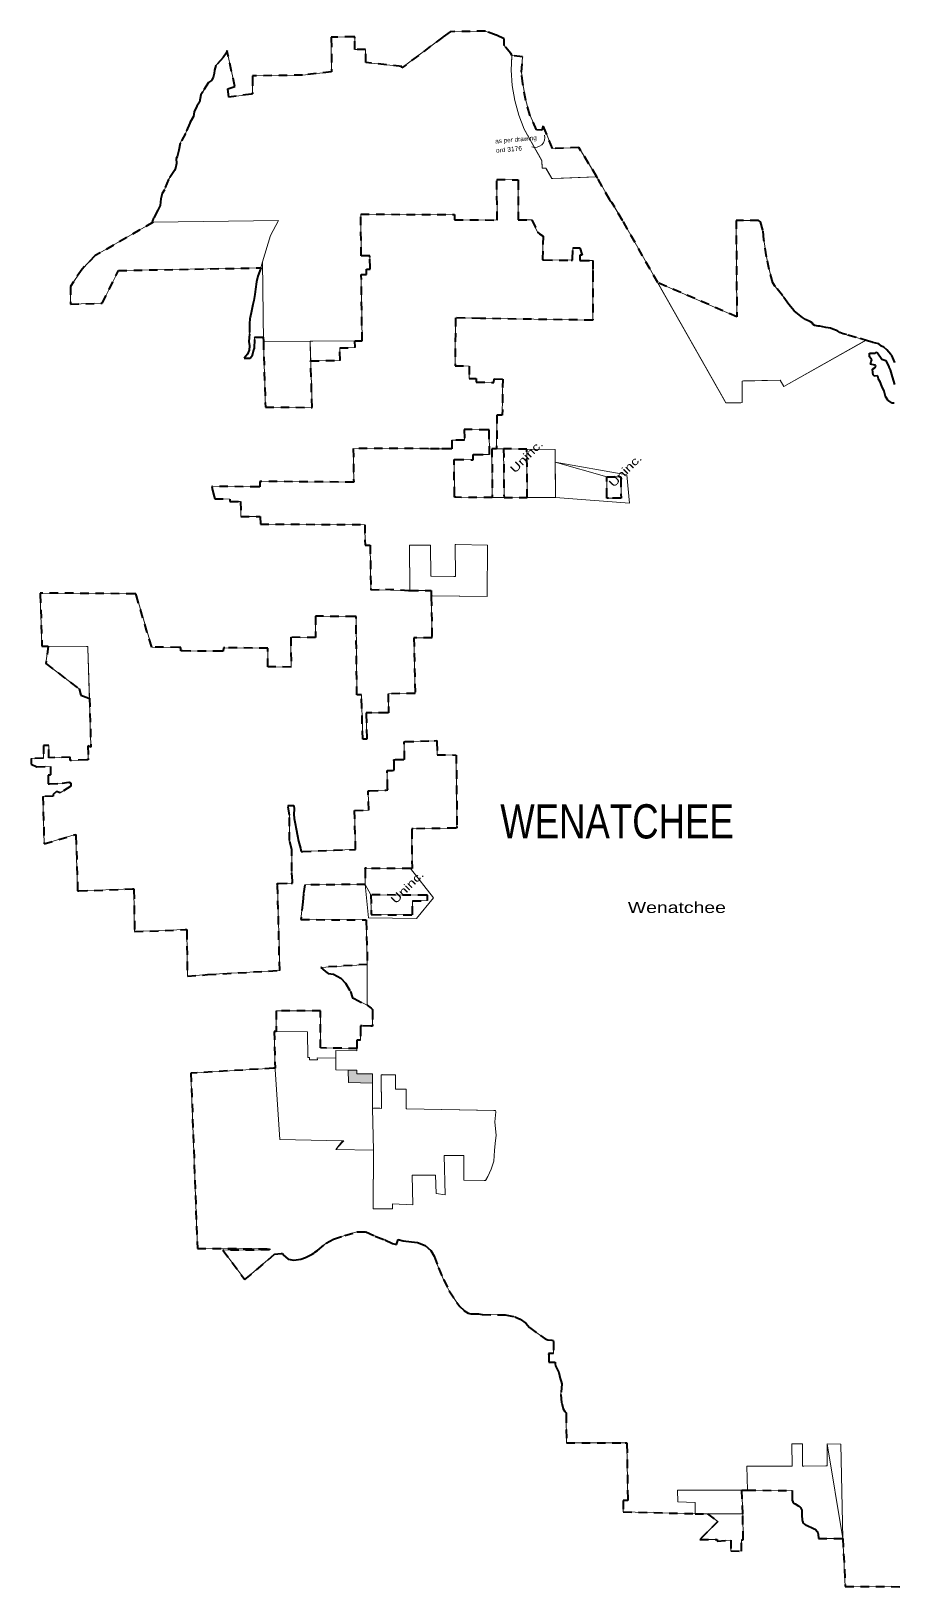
# Model space of a CAD drawing. Header units: feet. Extents: x -903180 to 1023491, y -707744 to 564635.
# Drawn here: x 158383 to 170571, y -36459 to -14497 of the extents above; entities that cross this region are included whole.
import ezdxf

# ---------------------------------------------------------------- set-up
doc = ezdxf.new("R2010")
doc.units = ezdxf.units.FT
doc.header["$LTSCALE"] = 80
doc.linetypes.add('SHORT_DASHED', pattern=[2.7, 1.5, -1.2])
for name, color, linetype, lineweight in [('1', 7, 'Continuous', 13), ('13', 7, 'SHORT_DASHED', 40), ('58', 7, 'Continuous', 13)]:
    doc.layers.add(name, color=color, linetype=linetype, lineweight=lineweight)
doc.layers.add('14', color=7, linetype='Continuous')
doc.layers.add('36', color=7, linetype='Continuous')

msp = doc.modelspace()

# ---------------------------------------------------------------- hatches: boundary and pattern name
at = {"layer": '58'}
msp.add_hatch(color=256, dxfattribs=at).paths.add_polyline_path([(163204.58, -29217.37), (163207.93, -29349.34), (162865.41, -29341.34), (162862.47, -29163.18), (162986.57, -29164.7), (162986.57, -29214.69)])

# ---------------------------------------------------------------- linework, layer by layer
at = {"layer": '1'}
msp.add_arc((165501.14, -15998.66), 139.81, 251.46096, 14.62415, dxfattribs=at)
at = {"layer": '13'}
for p, q in [((161628.08, -17842.29), (161585.75, -17958.03)), ((164896.94, -21079.85), (164384.68, -21077.97)), ((161728.43, -23471.49), (161725.11, -23207.51)), ((162145.23, -25857.6), (162162.58, -25933.65)), ((162012.56, -31832.37), (162096.59, -31849.1)), ((169262.49, -35356.1), (169269.71, -35375.46))]:
    msp.add_line(p, q, dxfattribs=at)
for points in [[(168342.55, -17168.28), (168352.41, -18529.32), (167233.89, -18046.16), (166736.88, -17168.12), (166588.64, -16917.68), (166569.78, -16897.68), (166558.45, -16877.68), (166386.25, -16573.56), (166374.87, -16553.46), (166120.89, -16138.44), (165748.16, -16154.18), (165618.15, -15835.7), (165599.48, -15893.55), (165523.9, -15890.08), (165429.07, -15680.22), (165370.17, -15477.62), (165329.16, -15242.61), (165310.94, -15078.56), (165323.69, -14858.8), (165174.35, -14839.39), (165175.16, -14834.42), (165158.93, -14814.42), (165067.34, -14701.52), (165064.57, -14607.41), (164952.14, -14553.1), (164801.63, -14496.7), (164302.32, -14505.68), (164199.23, -14580.03), (163620.54, -15016.79), (163620.43, -14997.95), (163110.08, -14937.67), (163109, -14755.04), (162954.53, -14757.12), (162954.09, -14597.42), (162954.04, -14577.18), (162934.04, -14577.47), (162642.27, -14581.71), (162624.05, -14581.97), (162624.1, -14602), (162625.38, -15069.73), (162217.56, -15118.66), (161531.06, -15128.65), (161511.06, -15128.94), (161511.11, -15148.91), (161511.7, -15362.33), (161511.75, -15383.5), (161491.75, -15386.33), (161175.77, -15430.99), (161161.65, -15309.21), (161261.66, -15279.2), (161159.14, -14805.89), (161151.61, -14771.13), (161137.92, -14805.89), (161096.56, -14870.06), (160992.93, -14983.69), (160973.36, -15046.24), (160969.76, -15096.57), (160956.16, -15153.04), (160930.34, -15191.51), (160888.38, -15224.08), (160807.01, -15351.59), (160783.26, -15398.08), (160760, -15500.92), (160726.3, -15557.56), (160688.75, -15636.38), (160675.22, -15700.89), (160631.66, -15781.77), (160627.74, -15793.88), (160562.62, -15941.36), (160489.39, -16080.87), (160472.1, -16175.59), (160446.76, -16270.39), (160432.88, -16294.66), (160435.51, -16367.08), (160421.96, -16429.57), (160410.18, -16463.89), (160322.8, -16593.46), (160265.69, -16736.84), (160235.97, -16789.42), (160216.5, -16864.05), (160205.21, -16956.71), (160181.5, -17007.23), (160173.62, -17025.41), (160114.22, -17136.62), (160099.63, -17175.88), (160092.21, -17195.82), (160108.05, -17195.61), (159289.04, -17666.26), (159102.77, -17857.87), (158941.46, -18100.23), (158938.64, -18351.14), (159388.51, -18337.33), (159617.82, -17877.25), (161630.3, -17838.53), (161628.08, -17842.29)], [(161585.75, -17958.03), (161566.56, -18035), (161552.46, -18138.49), (161545.06, -18212.94), (161528.8, -18299.49), (161513.36, -18358.19), (161495.6, -18450.69), (161478.43, -18541.79), (161473.93, -18550.42), (161468.41, -18632), (161466.92, -18770.45), (161463.91, -18824.58), (161461.33, -18880.33), (161467.82, -18938.98), (161462.51, -18999.75), (161438.34, -19055), (161395.18, -19113.02), (161477.49, -19113.51), (161509.42, -19071.9), (161524.23, -19010.61), (161541.12, -18972.35), (161541.54, -18822.96), (161540.69, -18816.42), (161662.44, -18816.55), (161664.23, -18878.23), (161693.01, -19805.69), (162353.41, -19808.34), (162331.31, -19150.84), (162746.81, -19145.84), (162742.74, -18967.87), (162960.73, -18965.25), (162958.5, -18867.6), (163059.21, -18868.46), (163047.94, -17948.87), (163047.72, -17931.4), (163067.69, -17931.26), (163102.53, -17931.02), (163122.72, -17930.88), (163122.48, -17910.88), (163122.11, -17880.59), (163121.8, -17855.88), (163141.86, -17855.73), (163149.54, -17855.68), (163171.8, -17855.52), (163171.55, -17835.54), (163169.74, -17687.69), (163169.5, -17667.66), (163144.82, -17667.83), (163045.41, -17668.53), (163040.19, -17081.27), (164365.42, -17086.4), (164365.93, -17161.4), (164965.96, -17163.72), (164962.05, -16591.72), (165240.89, -16596.27), (165261.19, -16596.6), (165261.31, -16616.6), (165264.54, -17162.5), (165455.43, -17162.51), (165534.91, -17333.91), (165564.14, -17360.7), (165614.58, -17389.52), (165607.87, -17707.29), (165607.47, -17726.25), (165627.45, -17726.52), (166010.55, -17731.67), (166032.44, -17731.97), (166032.87, -17711.94), (166036.14, -17556.98), (166136.68, -17558.34), (166165.71, -17658.74), (166134.02, -17658.32), (166132.86, -17713.31), (166132.44, -17733.31), (166152.44, -17733.58), (166317.41, -17735.8), (166318.51, -17876.03), (166318.55, -17880.91), (166318.46, -17916.03), (166316.78, -18577.13), (164729.15, -18553.43), (164378.1, -18544.9), (164373.52, -19219.81), (164573.49, -19226.01), (164572.14, -19401.17), (164672.14, -19402.66), (164671.75, -19452.67), (164921.72, -19456.4), (164922.11, -19406.39), (165045.08, -19408.23), (165039.11, -19918.75), (164964.12, -19917.87), (164958.57, -20392.84), (164892.64, -20392.64), (164896.94, -21079.85)], [(168686.97, -17190.65), (168660.06, -17171.63), (168342.55, -17168.28)], [(170582.04, -19173.34), (170541.69, -19077.68), (170525.21, -19059.94), (170469.46, -18994.8), (170430.46, -18959.45), (170395.88, -18942.13), (170359.02, -18912.78), (170272.04, -18890.6), (170265.97, -18888.72), (170211.43, -18872.2), (170036.93, -18819.94), (169899.79, -18780.47), (169852.56, -18769.03), (169807.35, -18750.25), (169776.53, -18733.6), (169759.28, -18724.97), (169710.27, -18702.38), (169672.99, -18691.66), (169611.06, -18679.94), (169523.54, -18662.68), (169501.37, -18659.97), (169453.28, -18650.34), (169431.1, -18639.86), (169415.07, -18615.19), (169391.04, -18599.77), (169321.4, -18567.7), (169281.95, -18539.95), (169238.81, -18505.42), (169161.78, -18446.83), (169086.6, -18357.01), (168995.77, -18226.75), (168895.87, -18102.54), (168862.56, -18048), (168808.07, -17860.17), (168771.74, -17681.43), (168735.41, -17442.1), (168720.27, -17305.77), (168686.97, -17190.65)], [(170574.69, -19748.97), (170544.48, -19747.63), (170483.2, -19704.75), (170451.92, -19655.16), (170432.13, -19579.14), (170398.36, -19507.47), (170374.86, -19445.62), (170351.99, -19411.93), (170347.3, -19381.86), (170332.82, -19364.08), (170294.72, -19368.96), (170280.19, -19349.17), (170275.46, -19317.08), (170270.33, -19266.89), (170306.03, -19243.95), (170315.67, -19225.63), (170309.42, -19215.71), (170299.28, -19211.92), (170240.66, -19199.16), (170251.88, -19160.67), (170259.43, -19138.37), (170228.34, -19096.82), (170227.18, -19044.53), (170305.54, -19040.75), (170321.4, -19030.33), (170337.71, -19040.03), (170401.99, -19127.1), (170430.41, -19138.54), (170456.72, -19146), (170498.93, -19235.58), (170501.08, -19241.57), (170519.97, -19277.36), (170548.3, -19375.31), (170578.85, -19483.27)], [(164384.68, -21077.97), (164364.76, -21077.94), (164364.42, -21052), (164358.16, -20564.79), (164357.9, -20544.8), (164376.67, -20544.98), (164629.12, -20547.34), (164628.31, -20494.2), (164627.98, -20472.32), (164648.01, -20472.51), (164858.04, -20474.47), (164853.04, -20144.39), (164852.74, -20124.41), (164830.46, -20124.2), (164502.65, -20121.13), (164504.92, -20271.16), (164324.87, -20269.48), (164326.43, -20371.98), (164326.73, -20391.98), (164305.02, -20391.94), (164145.24, -20391.6), (163995.22, -20391.29), (162934.46, -20389.09), (162939.89, -20863.3), (161634.75, -20854.84), (161614.71, -20854.71), (161614.98, -20878.37), (161615.34, -20909.72), (161615.57, -20929.72), (161595.51, -20929.59), (160937.93, -20925.33), (160945.47, -20979.33), (160968.05, -21065.6), (160976.95, -21100.59), (161192.52, -21101.99), (161192.92, -21137), (161342.94, -21137.97), (161345.35, -21347.98), (161620.39, -21349.76), (161621.59, -21454.77), (163096.8, -21464.32), (163100.13, -21754.51), (163173.38, -21755.09), (163181.23, -22364.97), (163181.49, -22385), (163387.79, -22374.23), (163715.02, -22392.13), (163735.01, -22392.39), (164034.31, -22391.46), (164035.57, -22469.4), (164035.94, -22489.4), (164046.49, -23062.64), (163791.89, -23061.97), (163808.29, -23848.93), (163424.88, -23850.56), (163430.64, -24031.87), (163432.31, -24097.7), (163432.93, -24122.05), (163412.82, -24122.05), (163134, -24122.05), (163117.17, -24122.05), (163117.68, -24142.05), (163126.07, -24468.7), (163126.67, -24492.19), (163106.58, -24492.19), (163067.2, -24492.19), (163055.79, -24042.58), (163050.22, -23867.19), (162984.59, -23867.19), (162973.85, -22781.61), (162973.65, -22761.68), (162945.16, -22761.45), (162398.59, -22756.96), (162401.56, -23056.99), (162051.51, -23054.13), (162055.67, -23474.18), (161728.43, -23471.49)], [(161725.11, -23207.51), (161119.24, -23202.15), (161099.26, -23201.97), (161098.93, -23223.04), (161098.8, -23231.92), (161098.49, -23251.98), (161072.03, -23251.74), (160518.57, -23246.84), (160498.5, -23246.67), (160498.88, -23221.97), (160498.96, -23216.6), (160499.26, -23196.67), (160471.01, -23196.42), (160086.69, -23193.02), (159870.97, -22470.05), (159862.3, -22441.01), (159845, -22440.86), (158530, -22429.23), (158512.56, -22429.07), (158513.17, -22449.05), (158534.78, -23159.28), (158535.39, -23179.3), (158552.98, -23179.46), (158625.41, -23178.02), (158593.89, -23426.06), (159060.52, -23782.65), (159087.69, -23869.76), (159208.03, -23914.54), (159228.46, -24584.05), (159229.08, -24604.49), (159208, -24595.95), (159185.96, -24587.03), (159188.37, -24764.34), (159188.64, -24784.34), (159168.65, -24785.15), (158933.45, -24794.67), (158933.45, -24744.63), (158633.45, -24756.77), (158633.45, -24579.34), (158558.45, -24581.48), (158558.45, -24759.81), (158383.45, -24766.9), (158383.45, -24844.13), (158464.13, -24883.73), (158658.45, -24875.86), (158658.45, -25000.96), (158623.45, -25002.38), (158623.45, -25102.39), (158623.45, -25122.48), (158643.45, -25121.67), (158820.32, -25114.49), (158918.05, -25099.01), (158922.44, -25101.38), (158942.44, -25112.17), (158942.91, -25132.17), (158943.48, -25156.14), (158794.77, -25251.22), (158742.7, -25229.35), (158697, -25275.05), (158697, -25296.93), (158548.03, -25302.38), (158568.39, -25971.28), (158994, -25843.07), (159016.47, -25836.31), (159017.1, -25857.05), (159040.18, -26615.28), (159040.79, -26635.25), (159059.9, -26634.55), (159814.9, -26606.92), (159836.21, -26606.14), (159836.5, -26626.19), (159845.01, -27209.6), (160561.01, -27180.42), (160581.47, -27179.58), (160581.76, -27199.6), (160591.06, -27838.15), (160875.84, -27816.42), (161894.67, -27756.34), (161865.15, -26552.06), (161860.14, -26532.06), (161880.14, -26531.33), (162058, -26524.81), (162074.52, -26524.21), (162076.42, -26499.05), (162065, -26354.05), (162065, -26056.05), (162034, -25923.05), (162034, -25718.05), (162034, -25567.05), (162012.23, -25426.72), (162094.2, -25426.36), (162099.87, -25481.36), (162095.87, -25550.74), (162101.21, -25610.77), (162111.88, -25682.82)], [(162162.58, -25933.65), (162186.59, -26029.71), (162194.13, -26056.72), (162199.73, -26076.76), (162220.95, -26076.01), (162664.28, -26060.31), (162966.64, -26050.01), (162952.52, -25500.18), (163152.41, -25493.85), (163146.04, -25245.93), (163145.38, -25220.2), (163165.53, -25219.4), (163400.03, -25210.01), (163420.18, -25209.2), (163419.52, -25183.31), (163413.67, -24955.64), (163413.15, -24935.31), (163422.7, -24935.01), (163490.01, -24932.87), (163513.09, -24932.14), (163512.58, -24912.24), (163509.95, -24809.83), (163509.25, -24782.2), (163529.44, -24781.55), (163659.17, -24777.44), (163653.27, -24547.69), (163652.76, -24527.52), (163667.45, -24527.06), (164078.68, -24514.02), (164114.77, -24512.88), (164115.13, -24533.39), (164118.31, -24713.6), (164388.18, -24715.8), (164398.45, -25726.19), (164398.65, -25746.19), (164378.65, -25746.61), (163779.19, -25759.05), (163759.19, -25759.47), (163759.36, -25779.47), (163763.91, -26305.37), (163764.03, -26319.05), (163744.08, -26318.93), (163119.8, -26315.44), (163099.82, -26315.32), (163100.2, -26334.26), (163104.34, -26542.78), (162249.42, -26550.71), (162231.78, -26681.32), (162222.79, -26789.51), (162194.72, -27039.41), (163096.19, -27042.73), (163117.37, -27042.8), (163117.86, -27062.8), (163132.97, -27672.44), (162474.61, -27714.06), (162541.02, -27772.99), (162581.04, -27800.38), (162655.19, -27807.37), (162756.9, -27868.5), (162825.11, -27937.75), (162893.43, -28054.94), (162922.78, -28145.98), (162944.94, -28155.13), (163131.34, -28249.1), (163184.74, -28292), (163204.74, -28308.07), (163204.77, -28330.63), (163205.06, -28522.34), (163205.09, -28542.36), (163183.32, -28542.09), (163056.57, -28540.51), (163036.57, -28540.26), (163036.57, -28565.39), (163036.57, -28740.28), (162986.57, -28739.66), (162986.8, -28858.92), (162471.48, -28851.43), (162471.9, -28329.24), (161845.9, -28328.73), (161845.67, -28617.69), (161817.4, -28617.49), (161828.64, -29135.45), (161805.22, -29136.89), (160641.44, -29208.39), (160731.72, -31681.97), (161751.68, -31687.05), (161750.11, -31702.01), (161092.78, -31707.27), (161404.55, -32121.83), (161823.27, -31763.23), (161914.5, -31754.97), (161935.65, -31753.06), (161943.03, -31773.16), (161943.2, -31773.62), (162012.56, -31832.37)], [(162111.88, -25682.82), (162126.56, -25758.87), (162145.23, -25857.6)], [(162096.59, -31849.1), (162193.19, -31834.31), (162258.28, -31811.14), (162308.66, -31785.9), (162352.09, -31760.63), (162376.05, -31746.69), (162392.09, -31733.99), (162428.16, -31711.89), (162551.89, -31606.14), (162655.95, -31550.86), (162814.33, -31497.08), (162986.83, -31449.2), (163113.51, -31448.02), (163244.74, -31507.13), (163252.83, -31513.08), (163379.95, -31562.18), (163488.99, -31611.44), (163545.04, -31625.95), (163566.96, -31553.71), (163638.01, -31572.1), (163758.15, -31586.46), (163839.65, -31597.02), (163950.9, -31638.82), (164028.14, -31712.08), (164075.63, -31790.47), (164139.45, -31956.14), (164207.66, -32120.46), (164290.26, -32278.24), (164399.38, -32443.64), (164439.5, -32499.1), (164495.59, -32554.2), (164496.83, -32555.82), (164556.58, -32593.89), (164595.2, -32604.16), (164704.81, -32607.05), (164756.31, -32616.46), (165080.95, -32617.46), (165218.05, -32645.83), (165290.15, -32679.83), (165370.24, -32734.58), (165422.02, -32795.58), (165579.81, -32912.67), (165643.48, -32956.02), (165683.5, -32970.43), (165740, -32976.81), (165760, -32979.07), (165760.43, -32999.05), (165764, -33165.05), (165714, -33165.76), (165693.97, -33166.05), (165694.51, -33187.05), (165697, -33285.05), (165765.59, -33285.05), (165785.32, -33285.05), (165787.15, -33308.54), (165789.32, -33336.48), (165839.96, -33431.48), (165854.33, -33518.74), (165872.53, -33560.92), (165881.78, -33592.88), (165867.83, -33742.23), (165877.89, -33867.48), (165897.58, -33946.02), (165924.28, -33982.3), (165940.04, -34003.72), (165940.26, -34022.3), (165944.98, -34424.3), (166774.02, -34427.37), (166798.97, -34427.46), (166799.31, -34447.44), (166812.1, -35216.94), (166812.51, -35241.72), (166792.43, -35241.53), (166745.15, -35241.09), (166748.14, -35400.3), (167761.98, -35426.17), (167937.01, -35427.71), (168082.87, -35534.6), (167830.87, -35789.36), (168073.03, -35788.76), (168073.6, -35813.28), (168268.4, -35799.84), (168267.49, -35948.79), (168418.17, -35955.19), (168418.17, -35795.27), (168418.17, -35795.27), (168441.16, -35794.34), (168436.41, -35429.87), (168424.02, -35093.38), (168502.23, -35095.48), (169133.05, -35097.6), (169132.45, -35218.06), (169133.4, -35237.36), (169141.58, -35259.94), (169155.32, -35276.31), (169177.23, -35289.07), (169229.77, -35319.34), (169242.82, -35329.66), (169252.63, -35339.48), (169262.49, -35356.1)], [(169269.71, -35375.46), (169272.31, -35402.34), (169272.02, -35452.04), (169275.07, -35512.54), (169278.09, -35530.08), (169286.18, -35545.11), (169293.69, -35557.83), (169308.13, -35574.59), (169328.92, -35587.31), (169344.64, -35593.29), (169425.33, -35630.88), (169434.63, -35634.12), (169453.7, -35644.53), (169468.14, -35655.51), (169485.47, -35676.9), (169495.29, -35695.97), (169501.85, -35714.41), (169504.73, -35774.68), (169849.38, -35778.01), (169849.38, -35778.01), (169884.67, -36452.87), (171130.88, -36459.38)]]:
    msp.add_lwpolyline(points, dxfattribs=at)
for points in [[(165063.61, -21080.67), (165392.71, -21081.98), (165386.96, -20397.44), (165057.71, -20394.05)], [(166517.78, -21091.8), (166517.63, -21071.06), (166515.61, -20790.83), (166692.86, -20789.63), (166712.82, -20789.5), (166713.1, -20812.99), (166716.41, -21091.49), (166537.77, -21091.77)], [(163188.04, -26969.69), (163208.05, -26969.72), (163771.72, -26970.68), (163771.15, -26774.67), (163981.98, -26770.68), (163983.56, -26722.52), (163984.45, -26695.28), (163964.21, -26695.17), (163183.4, -26690.81), (163187.72, -26950.37)]]:
    msp.add_lwpolyline(points, close=True, dxfattribs=at)
at = {"layer": '58'}
for points in [[(165656.46, -16429.39), (165634.82, -16430.18), (165619.7, -16430.73), (165600.21, -16431.43), (165600.1, -16411.45), (165599.76, -16354.92), (165599.6, -16327.43), (165592.62, -16314.92), (165349.36, -15878.64), (165272.51, -15683.25), (165214.88, -15476.05), (165179.23, -15263.95), (165165.94, -15049.29), (165174.3, -14854.42), (165175.16, -14834.42), (165158.93, -14814.42), (165067.34, -14701.52), (165064.57, -14607.41), (164952.14, -14553.1), (164801.63, -14496.7), (164302.32, -14505.68), (164199.23, -14580.03), (163620.54, -15016.79), (163620.43, -14997.95), (163110.08, -14937.67), (163109, -14755.04), (162954.53, -14757.12), (162954.09, -14597.42), (162954.04, -14577.18), (162934.04, -14577.47), (162642.27, -14581.71), (162624.05, -14581.97), (162624.1, -14602), (162625.38, -15069.73), (162217.56, -15118.66), (161531.06, -15128.65), (161511.06, -15128.94), (161511.11, -15148.91), (161511.7, -15362.33), (161511.75, -15383.5), (161491.75, -15386.33), (161175.77, -15430.99), (161161.65, -15309.21), (161261.66, -15279.2), (161159.14, -14805.89), (161151.61, -14771.13), (161137.92, -14805.89), (161096.56, -14870.06), (160992.93, -14983.69), (160973.36, -15046.24), (160969.76, -15096.57), (160956.16, -15153.04), (160930.34, -15191.51), (160888.38, -15224.08), (160807.01, -15351.59), (160783.26, -15398.08), (160760, -15500.92), (160726.3, -15557.56), (160688.75, -15636.38), (160675.22, -15700.89), (160631.66, -15781.77), (160627.74, -15793.88), (160562.62, -15941.36), (160489.39, -16080.87), (160472.1, -16175.59), (160446.76, -16270.39), (160432.88, -16294.66), (160435.51, -16367.08), (160421.96, -16429.57), (160410.18, -16463.89), (160322.8, -16593.46), (160265.69, -16736.84), (160235.97, -16789.42), (160216.5, -16864.05), (160205.21, -16956.71), (160181.5, -17007.23), (160173.62, -17025.41), (160114.22, -17136.62), (160099.63, -17175.88), (160092.21, -17195.82), (160108.05, -17195.61), (161879.67, -17171.78), (161764.72, -17382.85), (161650.42, -17752.31), (161664.23, -18878.23), (163059.21, -18868.46), (163047.94, -17948.87), (163047.72, -17931.4), (163067.69, -17931.26), (163102.53, -17931.02), (163122.72, -17930.88), (163122.48, -17910.88), (163122.11, -17880.59), (163121.8, -17855.88), (163141.86, -17855.73), (163149.54, -17855.68), (163171.8, -17855.52), (163171.55, -17835.54), (163169.74, -17687.69), (163169.5, -17667.66), (163144.82, -17667.83)], [(170582.04, -19173.34), (170541.69, -19077.68), (170525.21, -19059.94), (170469.46, -18994.8), (170430.46, -18959.45), (170395.88, -18942.13), (170359.02, -18912.78), (170272.04, -18890.6), (170265.97, -18888.72), (170194.77, -18867.15), (170175.08, -18861.18), (170154.77, -18872.64), (169015.42, -19515.23), (168963.56, -19424.61), (168446.84, -19435.58), (168426.84, -19436), (168426.89, -19454.21), (168427.59, -19721.46), (168427.64, -19741.44), (168406.48, -19741.88), (168207.8, -19746.11), (168196.29, -19746.35), (168185.07, -19726.53), (166736.88, -17168.12), (166588.64, -16917.68), (166569.78, -16897.68), (166558.45, -16877.68), (166386.25, -16573.56), (166374.87, -16553.46), (166352.15, -16554.28), (165755.27, -16575.91), (165738.49, -16576.51), (165727.4, -16556.63), (165665.97, -16446.46), (165656.46, -16429.39)], [(163144.82, -17667.83), (163045.41, -17668.53), (163040.19, -17081.27), (164365.42, -17086.4), (164365.93, -17161.4), (164965.96, -17163.72), (164962.05, -16591.72), (165240.89, -16596.27), (165261.19, -16596.6), (165261.31, -16616.6), (165264.54, -17162.5), (165455.43, -17162.51), (165534.91, -17333.91), (165564.14, -17360.7), (165614.58, -17389.52), (165607.87, -17707.29), (165607.47, -17726.25), (165627.45, -17726.52), (166010.55, -17731.67), (166032.44, -17731.97), (166032.87, -17711.94), (166036.14, -17556.98), (166136.68, -17558.34), (166165.71, -17658.74), (166134.02, -17658.32), (166132.86, -17713.31), (166132.44, -17733.31), (166152.44, -17733.58), (166317.41, -17735.8), (166318.51, -17876.03), (166318.55, -17880.91), (166318.46, -17916.03), (166316.78, -18577.13), (164378.1, -18544.9), (164373.52, -19219.81), (164573.49, -19226.17), (164572.14, -19401.17), (164672.14, -19402.66), (164671.75, -19452.67), (164921.72, -19456.4), (164922.11, -19406.39), (165045.08, -19408.23), (165039.11, -19918.75), (164964.12, -19917.87), (164958.57, -20392.84), (165785.8, -20402.6), (165786.88, -20582.05), (166798.87, -20760.23), (166836.36, -21162.21), (165792.92, -21080.13), (164384.68, -21077.97), (164364.76, -21077.94), (164364.42, -21052), (164358.16, -20564.79), (164357.9, -20544.8), (164376.67, -20544.98), (164629.12, -20547.34), (164628.31, -20494.2), (164627.98, -20472.32), (164648.01, -20472.51), (164858.04, -20474.47), (164853.04, -20144.39), (164852.74, -20124.41), (164830.46, -20124.2), (164502.65, -20121.13), (164504.92, -20271.16), (164324.87, -20269.48), (164326.43, -20371.98), (164326.73, -20391.98), (164305.02, -20391.94), (164145.24, -20391.6), (163995.22, -20391.29), (162934.46, -20389.09), (162939.89, -20863.3), (161634.75, -20854.84), (161614.71, -20854.71), (161614.98, -20878.37), (161615.34, -20909.72), (161615.57, -20929.72), (161595.51, -20929.59), (160937.93, -20925.33), (160945.47, -20979.33), (160968.05, -21065.6), (160976.95, -21100.59), (161192.52, -21101.99), (161192.92, -21137), (161342.94, -21137.97), (161345.35, -21347.98), (161620.39, -21349.76), (161621.59, -21454.77), (163096.8, -21464.32), (163100.13, -21754.51), (163173.38, -21755.09), (163181.23, -22364.97), (163181.49, -22385), (163198.96, -22385.24), (163715.02, -22392.13), (163735.01, -22392.39), (163734.76, -22373.08)], [(170574.69, -19748.97), (170544.48, -19747.63), (170483.2, -19704.75), (170451.92, -19655.16), (170432.13, -19579.14), (170398.36, -19507.47), (170374.86, -19445.62), (170351.99, -19411.93), (170347.3, -19381.86), (170332.82, -19364.08), (170294.72, -19368.96), (170280.19, -19349.17), (170275.46, -19317.08), (170270.33, -19266.89), (170306.03, -19243.95), (170315.67, -19225.63), (170309.42, -19215.71), (170299.28, -19211.92), (170240.66, -19199.16), (170251.88, -19160.67), (170259.43, -19138.37), (170228.34, -19096.82), (170227.18, -19044.53), (170305.54, -19040.75), (170321.4, -19030.33), (170337.71, -19040.03), (170401.99, -19127.1), (170430.41, -19138.54), (170456.72, -19146), (170498.93, -19235.58), (170501.08, -19241.57), (170519.97, -19277.36), (170548.3, -19375.31), (170578.85, -19483.27)], [(163734.76, -22373.08), (163726.8, -21755.05), (164003, -21755.05), (164023.44, -21755.05), (164023.7, -21775.05), (164028.78, -22169.4), (164029.04, -22189.51), (164041.05, -22189.67), (164355.92, -22193.87), (164379.13, -22194.18), (164378.87, -22174.14), (164373.59, -21763.88), (164373.33, -21744.03), (164384.93, -21744.24), (164831.39, -21752.18), (164826.28, -22476.41), (164055.27, -22469.58), (164035.57, -22469.4), (164035.94, -22489.4), (164046.49, -23062.64), (163791.89, -23061.97), (163808.29, -23848.93), (163424.88, -23850.56), (163430.64, -24031.87), (163432.31, -24097.7), (163432.93, -24122.05), (163412.82, -24122.05), (163134, -24122.05), (163117.17, -24122.05), (163117.68, -24142.05), (163126.07, -24468.7), (163126.67, -24492.19), (163106.58, -24492.19), (163067.2, -24492.19), (163055.79, -24042.58), (163050.22, -23867.19), (162984.59, -23867.19), (162973.85, -22781.61), (162973.65, -22761.68), (162945.16, -22761.45), (162398.59, -22756.96), (162401.56, -23056.99), (162051.51, -23054.13), (162055.67, -23474.18), (161728.43, -23471.49), (161725.11, -23207.51), (161119.24, -23202.15), (161099.26, -23201.97), (161098.93, -23223.04), (161098.8, -23231.92), (161098.49, -23251.98), (161072.03, -23251.74), (160518.57, -23246.84), (160498.5, -23246.67), (160498.88, -23221.97), (160498.96, -23216.6), (160499.26, -23196.67), (160471.01, -23196.42), (160086.69, -23193.02), (159870.97, -22470.05), (159862.3, -22441.01), (159845, -22440.86), (158530, -22429.23), (158512.56, -22429.07), (158513.17, -22449.05), (158534.78, -23159.28), (158535.39, -23179.3), (158552.98, -23179.46), (159165.75, -23184.88), (159185.88, -23185.06), (159186.36, -23200.94), (159228.46, -24584.05), (159229.08, -24604.49), (159208, -24595.95), (159185.96, -24587.03), (159188.37, -24764.34), (159188.64, -24784.34), (159168.65, -24785.15), (158933.45, -24794.67), (158933.45, -24744.63), (158633.45, -24756.77), (158633.45, -24579.34), (158558.45, -24581.48), (158558.45, -24759.81), (158383.45, -24766.9), (158383.45, -24844.13), (158464.13, -24883.73), (158658.45, -24875.86), (158658.45, -25000.96), (158623.45, -25002.38), (158623.45, -25102.39), (158623.45, -25122.48), (158643.45, -25121.67), (158820.32, -25114.49), (158918.05, -25099.01), (158922.44, -25101.38), (158942.44, -25112.17), (158942.91, -25132.17), (158943.48, -25156.14), (158794.77, -25251.22), (158742.7, -25229.35)], [(158742.7, -25229.35), (158697, -25275.05), (158697, -25296.93), (158548.03, -25302.38), (158568.39, -25971.28), (158994, -25843.07), (159016.47, -25836.31), (159017.1, -25857.05), (159040.18, -26615.28), (159040.79, -26635.25), (159059.9, -26634.55), (159814.9, -26606.92), (159836.21, -26606.14), (159836.5, -26626.19), (159845.01, -27209.6), (160561.01, -27180.42), (160581.47, -27179.58), (160581.76, -27199.6), (160591.06, -27838.15), (160875.84, -27816.42), (161894.67, -27756.34), (161865.15, -26552.06), (161860.14, -26532.06), (161880.14, -26531.33), (162058, -26524.81), (162074.52, -26524.21), (162076.42, -26499.05), (162065, -26354.05), (162065, -26056.05), (162034, -25923.05), (162034, -25718.05), (162034, -25567.05), (162012.23, -25426.72), (162094.2, -25426.36), (162099.87, -25481.36), (162095.87, -25550.74), (162101.21, -25610.77), (162111.88, -25682.82), (162126.56, -25758.87), (162145.23, -25857.6), (162162.58, -25933.65), (162186.59, -26029.71), (162194.13, -26056.72), (162199.73, -26076.76), (162220.95, -26076.01), (162664.28, -26060.31), (162966.64, -26050.01), (162952.52, -25500.18), (163152.41, -25493.85), (163146.04, -25245.93), (163145.38, -25220.2), (163165.53, -25219.4), (163400.03, -25210.01), (163420.18, -25209.2), (163419.52, -25183.31), (163413.67, -24955.64), (163413.15, -24935.31), (163422.7, -24935.01), (163490.01, -24932.87), (163513.09, -24932.14), (163512.58, -24912.24), (163509.95, -24809.83), (163509.25, -24782.2), (163529.44, -24781.55), (163659.17, -24777.44), (163653.27, -24547.69), (163652.76, -24527.52), (163667.45, -24527.06), (164078.68, -24514.02), (164114.77, -24512.88), (164115.13, -24533.39), (164118.31, -24713.6), (164388.18, -24715.8), (164398.45, -25726.19), (164398.65, -25746.19), (164378.65, -25746.61), (163779.19, -25759.05), (163759.19, -25759.47), (163759.36, -25779.47), (163763.91, -26305.37), (163764.03, -26319.05), (163744.08, -26318.93), (164069.58, -26730.78), (163825.5, -27026.14), (163150, -27014.78), (163104.34, -26542.78), (162249.42, -26550.71), (162231.78, -26681.32), (162222.79, -26789.51), (162194.72, -27039.41), (163096.19, -27042.73), (163117.37, -27042.8), (163117.86, -27062.8), (163132.52, -27668.86), (163131.34, -28249.1), (163184.74, -28292), (163204.74, -28308.07), (163204.77, -28330.63), (163205.06, -28522.34), (163205.09, -28542.36), (163183.32, -28542.09)], [(163183.32, -28542.09), (163056.57, -28540.51), (163036.57, -28540.26), (163036.57, -28565.39), (163036.57, -28740.28), (162986.57, -28739.66), (162986.57, -28889.68), (162686.57, -28885.95), (162686.57, -29160.97), (162966.57, -29164.46), (162986.57, -29164.7), (162986.57, -29185.13), (162986.57, -29214.69), (163181.82, -29217.12), (163204.58, -29217.37), (163204.66, -29237.37), (163206.45, -29679.59), (163206.56, -29707.03), (163221.03, -29700), (163311.55, -29701.83), (163331.55, -29705.03), (163331.47, -29685.03), (163329.71, -29249.03), (163329.63, -29229.03), (163349.63, -29227.51), (163509.65, -29230.76), (163529.65, -29231.16), (163529.73, -29251.04), (163530.37, -29411.21), (163530.45, -29431.22), (163550.08, -29431.62), (163658.67, -29433.81), (163680.47, -29434.26), (163680.55, -29454.22), (163681.5, -29689.16), (163681.58, -29709.33), (163693.1, -29709.57), (164921.52, -29734.46), (164941.71, -29734.87), (164948.98, -29754.35), (164949.38, -29755.42), (164932.61, -29895.8), (164944.11, -29995.01), (164954.32, -30083.78), (164936.34, -30199.4), (164929.14, -30298.26), (164921.65, -30451.84), (164880.97, -30564.45), (164835.01, -30666.54), (164814.15, -30704.28), (164803.1, -30724.28), (164782.9, -30723.85), (164495.82, -30717.66), (164494.16, -30370.14), (164216.45, -30367.28), (164229.94, -30922.8), (164103.1, -30906.21), (164095.11, -30649.45), (163763.8, -30646.16), (163777.61, -31065.86), (163486.44, -31052.87), (163486.83, -31101.15), (163487, -31121.15), (163466.88, -31121.15), (163236.93, -31121.15), (163216.93, -31121.15), (163217.01, -31101.63), (163220.31, -30295.41), (162685.99, -30285.06), (162782.3, -30182.05), (162800.8, -30162.27), (162781, -30161.88), (161896.16, -30144.74), (161829.99, -29155.66), (161828.64, -29135.45), (161805.22, -29136.89), (160641.44, -29208.39), (160731.72, -31681.97), (161751.68, -31687.05), (161750.11, -31702.01), (161092.78, -31707.27), (161404.55, -32121.83), (161823.27, -31763.23), (161914.5, -31754.97), (161935.65, -31753.06), (161943.03, -31773.16), (161943.2, -31773.62), (162012.56, -31832.37), (162096.59, -31849.1), (162193.19, -31834.31), (162258.28, -31811.14), (162308.66, -31785.9), (162352.09, -31760.63), (162376.05, -31746.69), (162392.09, -31733.99), (162428.16, -31711.89), (162551.89, -31606.14), (162655.95, -31550.86), (162814.33, -31497.08), (162986.83, -31449.2), (163113.51, -31448.02)], [(163113.51, -31448.02), (163244.74, -31507.13), (163252.83, -31513.08), (163379.95, -31562.18), (163488.99, -31611.44), (163545.04, -31625.95), (163566.96, -31553.71), (163638.01, -31572.1), (163758.15, -31586.46), (163839.65, -31597.02), (163950.9, -31638.82), (164028.14, -31712.08), (164075.63, -31790.47), (164139.45, -31956.14), (164207.66, -32120.46), (164290.26, -32278.24), (164399.38, -32443.64), (164439.5, -32499.1), (164495.59, -32554.2), (164496.83, -32555.82), (164556.58, -32593.89), (164595.2, -32604.16), (164704.81, -32607.05), (164756.31, -32616.46), (165080.95, -32617.46), (165218.05, -32645.83), (165290.15, -32679.83), (165370.24, -32734.58), (165422.02, -32795.58), (165579.81, -32912.67), (165643.48, -32956.02), (165683.5, -32970.43), (165740, -32976.81), (165760, -32979.07), (165760.43, -32999.05), (165764, -33165.05), (165714, -33165.76), (165693.97, -33166.05), (165694.51, -33187.05), (165697, -33285.05), (165765.59, -33285.05), (165785.32, -33285.05), (165787.15, -33308.54), (165789.32, -33336.48), (165839.96, -33431.48), (165854.33, -33518.74), (165872.53, -33560.92), (165881.78, -33592.88), (165867.83, -33742.23), (165877.89, -33867.48), (165897.58, -33946.02), (165924.28, -33982.3), (165940.04, -34003.72), (165940.26, -34022.3), (165944.98, -34424.3), (166774.02, -34427.37), (166798.97, -34427.46), (166799.31, -34447.44), (166812.1, -35216.94), (166812.51, -35241.72), (166792.43, -35241.53), (166745.15, -35241.09), (166748.14, -35400.3), (167761.98, -35426.17), (167764.94, -35266.02), (167519.67, -35256.55), (167512.6, -35092.18), (168502.23, -35095.48), (168495.2, -34755.48), (169132.81, -34754.93), (169130.99, -34437.8), (169279.53, -34439.01), (169279.96, -34735.61), (169279.99, -34753.22), (169299.99, -34753.04), (169609.99, -34750.19), (169629.99, -34750.01), (169629.96, -34732.26), (169629.53, -34441.85), (169849.38, -35778.01), (169884.67, -36452.87), (171130.88, -36459.38)]]:
    msp.add_lwpolyline(points, dxfattribs=at)
for points in [[(165329.16, -15242.61), (165370.17, -15477.62), (165429.07, -15680.22), (165523.9, -15890.08), (165599.48, -15893.55), (165618.15, -15835.7), (165748.16, -16154.18), (166120.89, -16138.44), (166374.87, -16553.46), (165903.36, -16570.95), (165738.49, -16576.51), (165656.46, -16429.39), (165600.21, -16431.43), (165600.1, -16411.45), (165599.6, -16327.43), (165349.36, -15878.64), (165272.51, -15683.25), (165214.88, -15476.05), (165179.23, -15263.95), (165165.94, -15049.29), (165174.35, -14839.39), (165323.69, -14858.8), (165310.94, -15078.56)], [(161764.72, -17382.85), (161650.42, -17752.31), (161630.3, -17838.53), (159617.82, -17877.25), (159388.51, -18337.33), (158938.64, -18351.14), (158941.46, -18100.23), (159102.77, -17857.87), (159289.04, -17666.26), (160108.05, -17195.61), (161879.67, -17171.78)], [(168342.55, -17168.28), (168660.06, -17171.63), (168686.97, -17190.65), (168720.27, -17305.77), (168735.41, -17442.1), (168771.74, -17681.43), (168808.07, -17860.17), (168862.56, -18048), (168895.87, -18102.54), (168995.77, -18226.75), (169086.6, -18357.01), (169086.6, -18357.01), (169161.78, -18446.83), (169238.81, -18505.42), (169281.95, -18539.95), (169391.04, -18599.77), (169415.07, -18615.19), (169431.1, -18639.86), (169453.28, -18650.34), (169611.06, -18679.94), (169710.27, -18702.38), (169759.28, -18724.97), (169852.56, -18769.03), (170036.93, -18819.94), (170175.59, -18860.65), (169015.42, -19515.23), (168963.56, -19424.61), (168426.84, -19436), (168426.89, -19454.21), (168427.64, -19741.44), (168196.29, -19746.35), (167233.56, -18046.02), (168352.41, -18529.32)], [(161466.92, -18770.45), (161468.41, -18632), (161473.93, -18550.42), (161473.93, -18550.42), (161494.55, -18480.34), (161502.95, -18405.94), (161520.94, -18339.94), (161534.28, -18277.72), (161542.13, -18233.39), (161545.83, -18208.49), (161548.82, -18176.74), (161558.02, -18102), (161567.43, -18029.93), (161581.71, -17970.99), (161598.77, -17921.36), (161618.73, -17869.31), (161626.07, -17848.44), (161634.35, -17821.26), (161650.42, -17752.31), (161664.23, -18878.23), (161662.44, -18816.55), (161540.69, -18816.42), (161541.12, -18972.35), (161524.23, -19010.61), (161524.23, -19010.61), (161509.42, -19071.9), (161477.49, -19113.51), (161395.18, -19113.02), (161438.34, -19055), (161462.51, -18999.75), (161467.82, -18938.98), (161461.33, -18880.33), (161463.91, -18844.62)], [(161664.23, -18878.23), (162324.4, -18873.61), (162353.41, -19808.34), (161693.01, -19805.69)], [(162742.74, -18967.87), (162746.81, -19145.84), (162331.31, -19150.84), (162324.4, -18873.61), (162958.5, -18867.6), (162960.73, -18965.25)], [(165063.61, -21080.67), (164896.94, -21079.85), (164892.64, -20392.64), (165057.71, -20394.05)], [(165785.8, -20402.6), (165792.92, -21080.13), (165392.71, -21081.98), (165386.96, -20397.44)], [(166515.61, -20790.83), (165786.88, -20582.05), (166798.87, -20760.23), (166836.36, -21162.21), (165792.92, -21080.13), (165786.88, -20582.05), (166515.61, -20790.83), (166517.78, -21091.8), (166716.41, -21091.49), (166712.82, -20789.5)], [(164029.04, -22189.51), (164379.13, -22194.18), (164373.33, -21744.03), (164384.93, -21744.24), (164831.39, -21752.18), (164826.28, -22476.41), (164035.57, -22469.4), (164034.31, -22391.46), (163735.01, -22392.39), (163726.8, -21755.05), (164023.44, -21755.05)], [(159186.36, -23200.94), (159208.03, -23914.54), (159087.69, -23869.76), (159060.52, -23782.65), (158593.89, -23426.06), (158625.41, -23178.02), (159185.88, -23185.06)], [(163104.34, -26542.78), (163099.82, -26315.32), (163744.08, -26318.93), (164069.58, -26730.78), (163825.5, -27026.14), (163150, -27014.78), (163104.34, -26542.78), (163183.4, -26690.81), (163188.04, -26969.69), (163771.72, -26970.68), (163771.15, -26774.67), (163981.98, -26770.68), (163984.45, -26695.28), (163183.4, -26690.81)], [(163132.08, -27672.5), (163131.34, -28249.1), (162943.26, -28154.12), (162938.48, -28152.43), (162928.89, -28150.07), (162925.51, -28148.45), (162922.66, -28145.83), (162918.45, -28139.7), (162916.31, -28135.85), (162913.55, -28129.87), (162908.16, -28112.26), (162903.81, -28089.67), (162898.06, -28065.96), (162888.05, -28044.49), (162865.04, -28000.8), (162837.51, -27955.19), (162816.52, -27926.83), (162794.49, -27902.53), (162762.18, -27872.93), (162732.13, -27849.56), (162705.51, -27832.49), (162677.03, -27817.28), (162658.07, -27808.6), (162651.15, -27805.92), (162643.17, -27804.29), (162637.12, -27803.82), (162630.35, -27803.88), (162603.17, -27805.28), (162596.61, -27804.9), (162590.43, -27803.83), (162586.12, -27802.66), (162580.36, -27799.92), (162573.79, -27796.32), (162565.75, -27791.36), (162556.41, -27785.07), (162534.8, -27767.66), (162474.61, -27714.06)], [(162686.64, -28993.79), (162426.53, -28989.8), (162426.72, -29019.79), (162313.99, -29018.16), (162313.8, -28988.16), (162292.33, -28987.85), (162289.5, -28623.17), (161845.67, -28617.69), (161845.9, -28328.73), (162471.9, -28329.24), (162471.48, -28851.43), (162986.8, -28858.92), (162986.57, -28889.68), (162686.57, -28885.95)], [(163220.31, -30295.41), (162685.99, -30285.06), (162781, -30161.88), (161896.16, -30144.74), (161829.99, -29155.66), (161817.4, -28617.49), (162289.5, -28623.17), (162292.33, -28987.85), (162313.8, -28988.16), (162313.99, -29018.16), (162426.72, -29019.79), (162426.53, -28989.8), (162686.64, -28993.79), (162686.57, -29160.97), (162862.47, -29163.18), (162865.41, -29341.34), (163207.93, -29349.34), (163206.56, -29707.03)], [(163204.58, -29217.37), (163207.93, -29349.34), (162865.41, -29341.34), (162862.47, -29163.18), (162986.57, -29164.7), (162986.57, -29214.69)], [(163206.56, -29707.03), (163221.03, -29700), (163311.55, -29701.83), (163331.55, -29705.03), (163329.71, -29249.03), (163329.63, -29229.03), (163529.65, -29231.16), (163530.45, -29431.22), (163680.47, -29434.26), (163681.58, -29709.33), (164941.71, -29734.87), (164948.98, -29754.35), (164932.61, -29895.8), (164954.32, -30083.78), (164936.34, -30199.4), (164929.14, -30298.26), (164921.65, -30451.84), (164921.65, -30451.84), (164921.65, -30451.84), (164880.97, -30564.45), (164835.01, -30666.54), (164803.1, -30724.28), (164495.82, -30717.66), (164494.16, -30370.14), (164216.45, -30367.28), (164229.94, -30922.8), (164103.1, -30906.21), (164095.11, -30649.45), (163763.8, -30646.16), (163777.61, -31065.86), (163486.44, -31052.87), (163487, -31121.15), (163236.93, -31121.15), (163216.93, -31121.15), (163220.31, -30295.41)], [(168502.23, -35095.48), (168495.2, -34755.48), (169132.81, -34754.93), (169130.99, -34437.8), (169279.53, -34439.01), (169279.96, -34735.61), (169279.99, -34753.22), (169629.99, -34750.01), (169629.53, -34441.85), (169822.8, -34443.5), (169849.38, -35778.01), (169504.73, -35774.68), (169501.85, -35714.41), (169495.29, -35695.97), (169485.47, -35676.9), (169468.14, -35655.51), (169453.7, -35644.53), (169425.33, -35630.88), (169344.64, -35593.29), (169328.92, -35587.31), (169308.13, -35574.59), (169293.69, -35557.83), (169286.18, -35545.11), (169278.09, -35530.08), (169275.07, -35512.54), (169272.02, -35452.04), (169272.31, -35402.34), (169269.71, -35375.46), (169262.49, -35356.1), (169252.63, -35339.48), (169229.77, -35319.34), (169177.23, -35289.07), (169155.32, -35276.31), (169141.58, -35259.94), (169133.4, -35237.36), (169133.05, -35097.6)], [(167761.98, -35426.17), (167764.94, -35266.02), (167519.67, -35256.55), (167512.6, -35092.18), (168424.02, -35093.38), (168436.41, -35429.87)], [(167937.01, -35427.71), (168436.41, -35429.87), (168441.16, -35794.34), (168418.17, -35795.27), (168418.17, -35955.19), (168267.49, -35948.79), (168268.4, -35799.84), (168073.6, -35813.28), (168073.03, -35788.76), (167830.87, -35789.36), (168082.87, -35534.6)]]:
    msp.add_lwpolyline(points, close=True, dxfattribs=at)

# ---------------------------------------------------------------- texts
at = {"layer": '1'}
for s, width, p in [('as per drawing ', 1.05, (164941.44, -16083.26)), ('ord 3176', 1.1, (164950.28, -16213.58))]:
    msp.add_text(s, height=64, rotation=5, dxfattribs=dict(at, width=width)).set_placement(p)
at = {"layer": '14', "width": 0.8}
msp.add_text('WENATCHEE', height=482.7, dxfattribs=at).set_placement((165010.07, -25893.7))
at = {"layer": '36', "width": 1.35}
for p in [(165217.45, -20744.03), (166611.87, -20944.83), (163532.99, -26823.69)]:
    msp.add_text('Uninc.', height=113, rotation=45, dxfattribs=at).set_placement(p)
at = {"layer": '36', "width": 1.3}
msp.add_text('Wenatchee', height=157.5, dxfattribs=at).set_placement((166812.66, -26946.4))

doc.saveas('drawing.dxf')
